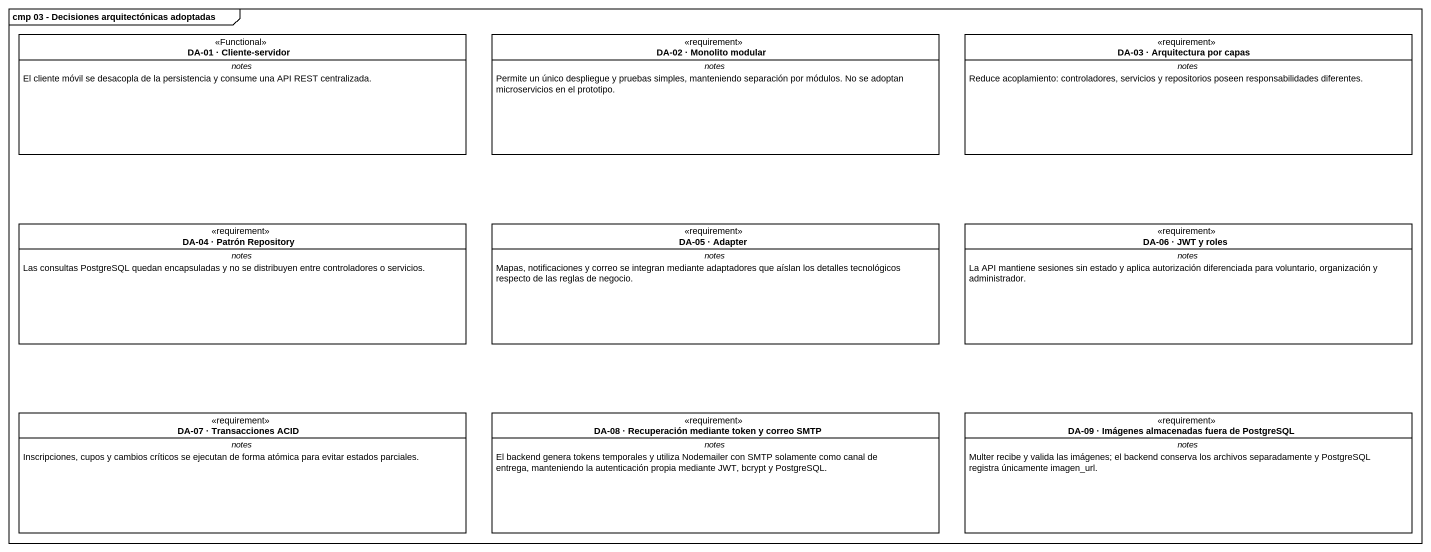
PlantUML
@startuml
mainframe cmp 03 - Decisiones arquitectónicas adoptadas
hide circle
hide empty members
class "DA-01 · Cliente-servidor" as DA_01_Cliente_servidor <<Functional>> {
  -- notes --
  El cliente móvil se desacopla de la persistencia y consume una API REST centralizada.
}
class "DA-02 · Monolito modular" as DA_02_Monolito_modular <<requirement>> {
  -- notes --
  Permite un único despliegue y pruebas simples, manteniendo separación por módulos. No se adoptan microservicios en el prototipo.
}
class "DA-03 · Arquitectura por capas" as DA_03_Arquitectura_por_capas <<requirement>> {
  -- notes --
  Reduce acoplamiento: controladores, servicios y repositorios poseen responsabilidades diferentes.
}
class "DA-04 · Patrón Repository" as DA_04_Patrón_Repository <<requirement>> {
  -- notes --
  Las consultas PostgreSQL quedan encapsuladas y no se distribuyen entre controladores o servicios.
}
class "DA-05 · Adapter" as DA_05_Adapter <<requirement>> {
  -- notes --
  Mapas, notificaciones y correo se integran mediante adaptadores que aíslan los detalles tecnológicos respecto de las reglas de negocio.
}
class "DA-06 · JWT y roles" as DA_06_JWT_y_roles <<requirement>> {
  -- notes --
  La API mantiene sesiones sin estado y aplica autorización diferenciada para voluntario, organización y administrador.
}
class "DA-07 · Transacciones ACID" as DA_07_Transacciones_ACID <<requirement>> {
  -- notes --
  Inscripciones, cupos y cambios críticos se ejecutan de forma atómica para evitar estados parciales.
}
class "DA-08 · Recuperación mediante token y correo SMTP" as DA_08_Recuperación_mediante <<requirement>> {
  -- notes --
  El backend genera tokens temporales y utiliza Nodemailer con SMTP solamente como canal de entrega, manteniendo la autenticación propia mediante JWT, bcrypt y PostgreSQL.
}
class "DA-09 · Imágenes almacenadas fuera de PostgreSQL" as DA_09_Imágenes_almacenadas <<requirement>> {
  -- notes --
  Multer recibe y valida las imágenes; el backend conserva los archivos separadamente y PostgreSQL registra únicamente imagen_url.
}
@enduml
